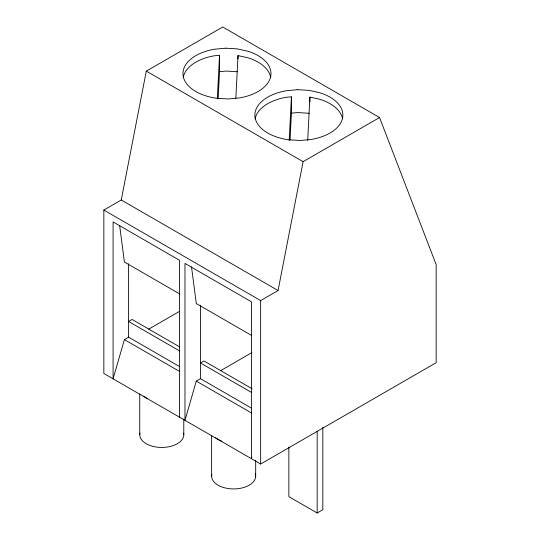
<?xml version="1.0" encoding="UTF-8"?>
<svg xmlns="http://www.w3.org/2000/svg" width="540" height="540" viewBox="0 0 540 540"><rect width="100%" height="100%" fill="white"/><g stroke="black" fill="none" stroke-linecap="round" stroke-linejoin="round"><path stroke-width="0.81" d="M217.316 98.955L219.524 55.296L214.475 55.762A43.997 25.4 0 0 0 183.222 77.463M218.167 98.51L219.524 71.645L219.524 55.296M235.852 98.152L238.005 55.586L247.961 57.787A43.997 25.4 0 0 1 270.689 77.24M289.204 140.461L291.418 96.802L286.369 97.267A43.997 25.4 0 0 0 255.11 118.969M290.054 140.015L291.418 113.15L291.418 96.802M307.706 140.494L309.899 97.092L319.856 99.293A43.997 25.4 0 0 1 342.583 118.746M121.25 199.996L146.306 71.125L222.737 27L379.546 117.531L436.158 264.627L436.158 362.691L260.651 464.022L103.842 373.484L103.842 210.047L121.25 199.996L278.06 290.534L303.109 161.663L379.546 117.531M179.699 366.68L128.601 337.176L124.409 339.599L113.083 378.824L113.083 221.92L179.516 260.273L179.516 417.177M251.593 408.186L200.488 378.689L196.297 381.105L184.977 420.329L184.977 263.432L251.404 301.786L251.404 458.683L251.87 457.083M148.675 329.184L179.246 311.533M103.842 210.047L260.651 300.584L278.06 290.534M220.563 370.69L251.863 352.62M288.866 447.1L288.866 496.658L317.176 513L322.839 509.733L322.839 427.288M219.524 71.645L225.815 71.064L237.242 71.759M291.418 113.15L297.709 112.57L309.13 113.265M146.306 71.125L303.109 161.663M179.888 294.057L124.409 262.028L119.617 225.329M251.782 335.563L196.297 303.534L191.511 266.834M179.55 346.862L132.097 319.464L128.601 321.489L179.699 350.993M252.173 388.793L203.992 360.976L200.488 362.995L251.593 392.499M124.409 339.599L179.888 371.628M196.297 381.105L251.782 413.134M317.176 431.527L317.176 513M309.899 97.092L309.899 101.993M260.651 300.584L260.651 464.022M255.683 460.418L255.683 476.226M238.005 55.586L238.005 58.853M211.646 435.456L211.646 476.226M200.488 305.296L200.488 378.689M183.789 418.912L183.789 434.72M139.752 393.95L139.752 434.72M128.601 263.79L128.601 337.176M147.616 398.695A22.018 12.71 0 0 1 143.734 396.245M183.607 433.06A22.018 12.71 0 0 1 161.77 447.431A22.018 12.71 0 0 1 139.941 433.06M255.258 473.742A22.018 12.71 0 0 1 234.387 488.93A22.018 12.71 0 0 1 211.835 474.565M221.839 441.187A22.018 12.71 0 0 1 215.629 437.751M225.815 48.181L214.475 49.221A43.997 25.4 0 0 0 182.993 74.243A43.997 25.4 0 0 0 216.716 98.28L228.137 98.969L239.476 97.929A43.997 25.4 0 0 0 270.736 76.228A43.997 25.4 0 0 0 247.961 51.253L237.242 48.877L225.815 48.181M297.709 89.694L286.369 90.727A43.997 25.4 0 0 0 254.887 115.756A43.997 25.4 0 0 0 288.603 139.786L300.031 140.474L311.371 139.435A43.997 25.4 0 0 0 342.623 117.733A43.997 25.4 0 0 0 319.856 92.758L309.13 90.383L297.709 89.694"/></g></svg>
